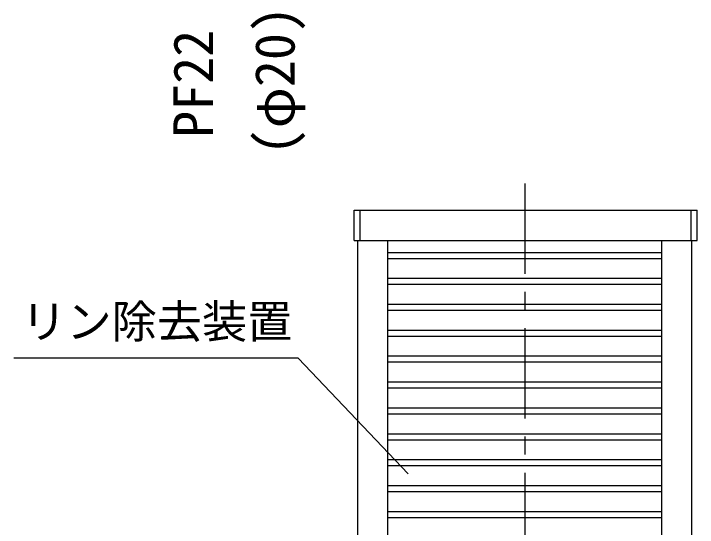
# Model space of a CAD drawing. Units: millimetres, scale not verified. Extents: x -22790 to 8910, y -6308 to 6308.
# Drawn here: x -619 to 517, y 3784 to 4637 of the extents above; entities that cross this region are included whole.
import ezdxf
from ezdxf.enums import TextEntityAlignment as Align

# ---------------------------------------------------------------- set-up
doc = ezdxf.new("R2010")
doc.units = ezdxf.units.MM
doc.header["$LTSCALE"] = 30
doc.linetypes.add('CHAIN1', pattern=[8, 5, -1, 1, -1])
doc.layers.add('0-2_機器', color=3, linetype='Continuous', lineweight=25)
doc.styles.add('ＭＳ ゴシック', font='')
doc.styles.get('ＭＳ ゴシック').set_extended_font_data('MS Gothic')

msp = doc.modelspace()

# ---------------------------------------------------------------- linework, layer by layer
at = {"layer": '0-2_機器', "linetype": 'CHAIN1'}
msp.add_line((230.11, 4354.52), (230.11, 3346), dxfattribs=at)
at = {"layer": '0-2_機器'}
for p, q in [((-53.34, 4260.27), (-53.34, 4310.27)), ((-53.34, 4310.27), (516.66, 4310.27)), ((-43.34, 4260.27), (-43.34, 4310.27)), ((506.66, 4260.27), (506.66, 4310.27)), ((516.66, 4260.27), (516.66, 4310.27)), ((-53.34, 4260.27), (516.66, 4260.27)), ((-47.39, 3448.27), (-47.39, 4260.27)), ((2.61, 3448.27), (2.61, 4260.27)), ((457.61, 3448.27), (457.61, 4260.27)), ((507.61, 3448.27), (507.61, 4260.27)), ((2.61, 4240.27), (457.61, 4240.27)), ((2.61, 4230.27), (457.61, 4230.27)), ((2.61, 4197.27), (457.61, 4197.27)), ((2.61, 4187.27), (457.61, 4187.27)), ((2.61, 4154.27), (457.61, 4154.27)), ((2.61, 4144.27), (457.61, 4144.27)), ((2.61, 4111.27), (457.61, 4111.27)), ((2.61, 4101.27), (457.61, 4101.27)), ((2.61, 4068.27), (457.61, 4068.27)), ((2.61, 4058.27), (457.61, 4058.27)), ((2.61, 4025.27), (457.61, 4025.27)), ((2.61, 4015.27), (457.61, 4015.27)), ((2.61, 3982.27), (457.61, 3982.27)), ((2.61, 3972.27), (457.61, 3972.27)), ((2.61, 3939.27), (457.61, 3939.27)), ((2.61, 3929.27), (457.61, 3929.27)), ((2.61, 3896.27), (457.61, 3896.27)), ((2.61, 3886.27), (457.61, 3886.27)), ((2.61, 3853.27), (457.61, 3853.27)), ((2.61, 3843.27), (457.61, 3843.27)), ((2.61, 3810.27), (457.61, 3810.27)), ((2.61, 3800.27), (457.61, 3800.27))]:
    msp.add_line(p, q, dxfattribs=at)
at = {"layer": '0-2_機器', "color": 4}
for p, q in [((-146.09, 4064.89), (-618.69, 4064.89)), ((36.49, 3872.35), (-146.09, 4064.89))]:
    msp.add_line(p, q, dxfattribs=at)

# ---------------------------------------------------------------- texts
at = {"layer": '0-2_機器', "color": 4, "style": 'ＭＳ ゴシック'}
for s, p in [('(φ20)', (-132.28, 4401.51)), ('PF22', (-267.83, 4430.26))]:
    msp.add_text(s, height=65.98, rotation=90, dxfattribs=at).set_placement(p, align=Align.BOTTOM_LEFT)
msp.add_text('リン除去装置', height=54.99, dxfattribs=at).set_placement((-605.97, 4081.49), align=Align.BOTTOM_LEFT)

doc.saveas('drawing.dxf')
